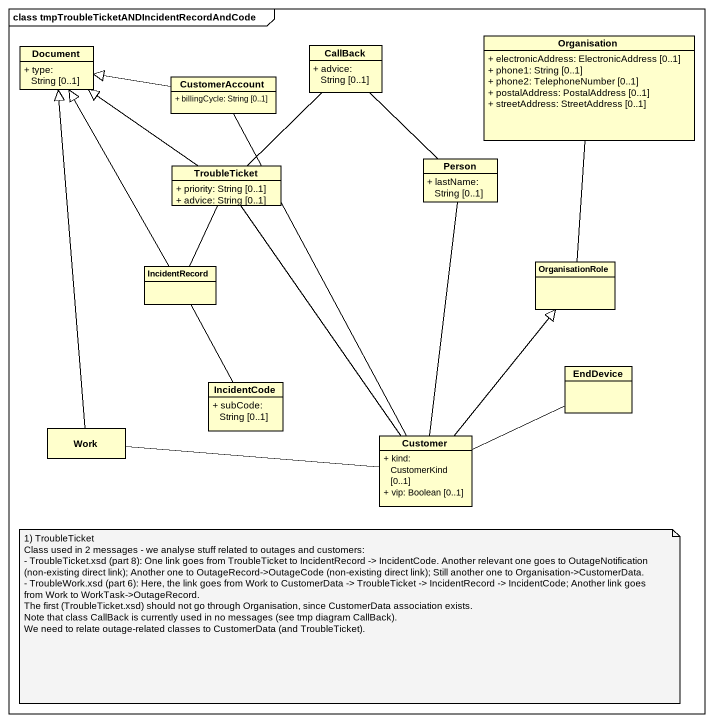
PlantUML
@startuml
mainframe class tmpTroubleTicketANDIncidentRecordAndCode
hide circle
hide empty members
skinparam classAttributeIconSize 0
class Document {
  + type: String [0..1]
}
class CallBack {
  + advice: String [0..1]
}
class Organisation {
  + electronicAddress: ElectronicAddress [0..1]
  + phone1: String [0..1]
  + phone2: TelephoneNumber [0..1]
  + postalAddress: PostalAddress [0..1]
  + streetAddress: StreetAddress [0..1]
}
class CustomerAccount {
  + billingCycle: String [0..1]
}
class TroubleTicket {
  + priority: String [0..1]
  + advice: String [0..1]
}
class "Person" as Person_ {
  + lastName: String [0..1]
}
class IncidentRecord
class OrganisationRole
class EndDevice
class IncidentCode {
  + subCode: String [0..1]
}
class Work
class Customer {
  + kind: CustomerKind [0..1]
  + vip: Boolean [0..1]
}
CallBack -- TroubleTicket
CustomerAccount -left-|> Document
TroubleTicket -up-|> Document
TroubleTicket -- IncidentRecord
TroubleTicket -- Customer
Person_ -up- CallBack
IncidentRecord -up-|> Document
IncidentRecord -- IncidentCode
OrganisationRole -up- Organisation
Work -up-|> Document
Customer -up- CustomerAccount
Customer -up- Person_
Customer -up-|> OrganisationRole
Customer -right- EndDevice
Customer -left- Work
note as N1
  1) TroubleTicket
  Class used in 2 messages - we analyse stuff related to outages and customers:
  - TroubleTicket.xsd (part 8): One link goes from TroubleTicket to IncidentRecord -> IncidentCode. Another relevant one goes to OutageNotification (non-existing direct link); Another one to OutageRecord->OutageCode (non-existing direct link); Still another one to Organisation->CustomerData.
  - TroubleWork.xsd (part 6): Here, the link goes from Work to CustomerData -> TroubleTicket -> IncidentRecord -> IncidentCode; Another link goes from Work to WorkTask->OutageRecord.
  The first (TroubleTicket.xsd) should not go through Organisation, since CustomerData association exists.
  Note that class CallBack is currently used in no messages (see tmp diagram CallBack).
  We need to relate outage-related classes to CustomerData (and TroubleTicket).
end note
@enduml
